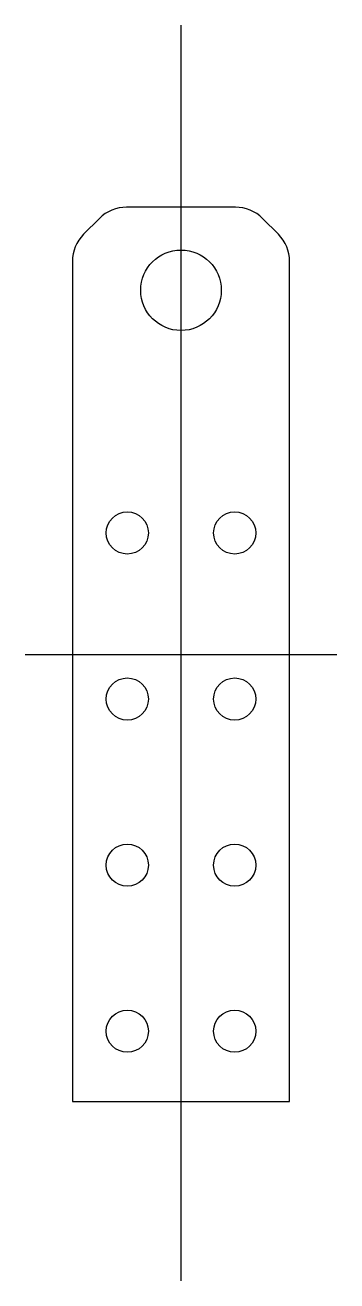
# Model space of a CAD drawing. Header units: millimetres. Extents: x -12.2 to 12.2, y -49 to 49.3.
import ezdxf

# ---------------------------------------------------------------- set-up
doc = ezdxf.new("R2010")
doc.units = ezdxf.units.MM

msp = doc.modelspace()

# ---------------------------------------------------------------- linework, layer by layer
for p, q in [((0, -49.042), (0, 49.253)), ((-12.195, 0), (12.195, 0))]:
    msp.add_line(p, q)
msp.add_lwpolyline([(-8.5, -35), (8.5, -35), (8.5, 30.757, 0.198912), (7.621, 32.879), (6.379, 34.121, 0.198912), (4.257, 35), (-4.257, 35, 0.198912), (-6.379, 34.121), (-7.621, 32.879, 0.198912), (-8.5, 30.757)], format="xyb", close=True)
for centre, radius in [((0, 28.5), 3.15), ((-4.2, 9.5), 1.65), ((4.2, 9.5), 1.65), ((-4.2, -3.5), 1.65), ((4.2, -3.5), 1.65), ((-4.2, -16.5), 1.65), ((4.2, -16.5), 1.65), ((-4.2, -29.5), 1.65), ((4.2, -29.5), 1.65)]:
    msp.add_circle(centre, radius)

doc.saveas('drawing.dxf')
